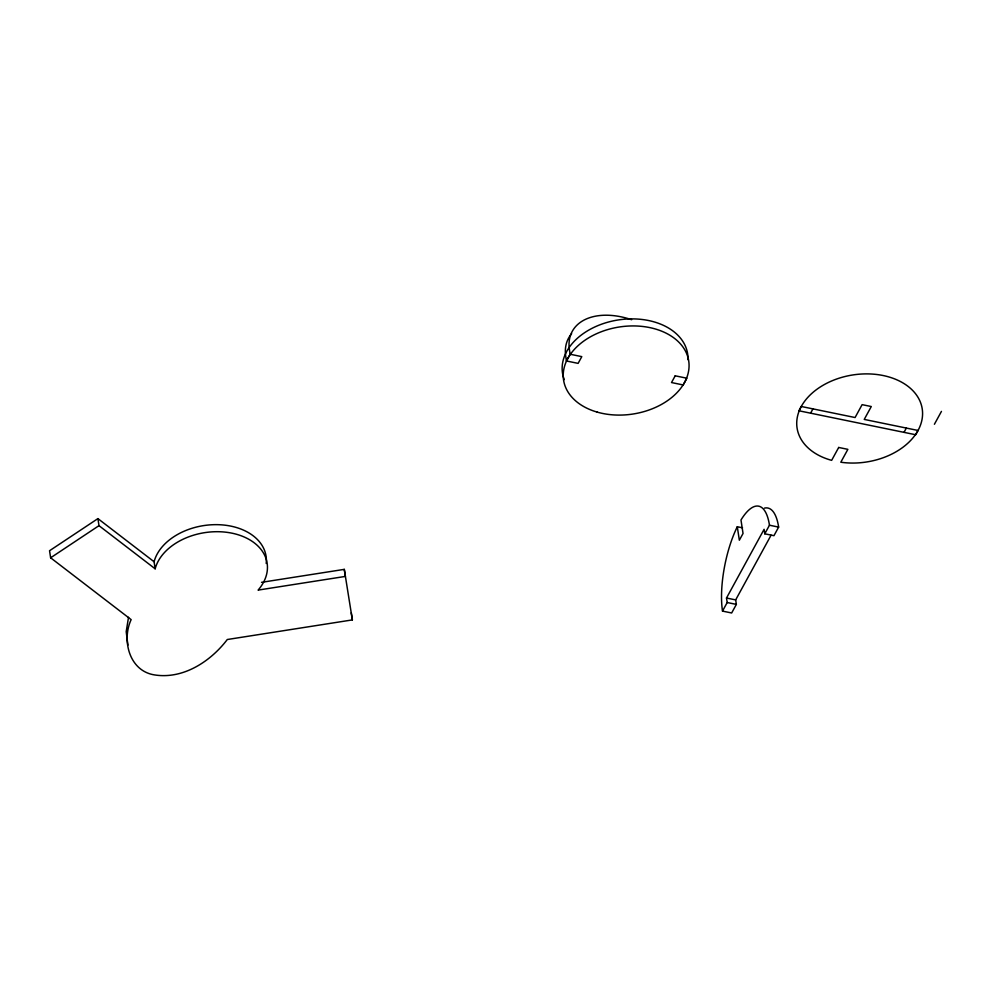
<?xml version="1.0" encoding="UTF-8"?>
<svg xmlns="http://www.w3.org/2000/svg" width="991" height="991" viewBox="0 0 991 991"><rect width="100%" height="100%" fill="white"/><g stroke="black" fill="none" stroke-linecap="round" stroke-linejoin="round"><path stroke-width="1.49" d="M128.52 617.294L126.204 631.663L127.889 645.116M570.122 354.233L581.791 356.636L578.112 363.375L566.431 360.972L570.122 354.233L569.429 349.749A63.3 40.136 28.7 0 1 631.651 319.721M810.601 413.173L812.954 408.887L855.072 417.533L862.12 404.65L871.287 406.533L864.239 419.416L918.025 430.466L915.684 434.752L798.932 410.782L801.273 406.483L812.954 408.887M771.048 535.239L735.669 599.902L736.363 604.399L731.655 612.983L722.501 611.1L727.196 602.516L726.502 598.019L764.098 529.318L764.779 533.802L773.946 535.685L778.641 527.101A63.3 21.344 -78.4 0 0 764.47 508.123M764.779 533.802L769.474 525.218L778.641 527.101M904.003 432.361L906.356 428.062M934.402 424.272L941.45 411.389M261.537 582.336L344.286 569.367L345.376 576.415L258.094 590.103A56.97 39.652 -8.7 0 0 232.067 533.195A56.97 39.652 -8.7 0 0 155.166 568.809L154.088 561.748L97.911 518.615L49.55 550.736L50.628 557.797L131.146 619.623C121.509 640.26 129.288 670.994 154.435 674.896C183.062 679.541 210.588 661.505 227.286 639.517L352.362 619.908L351.285 612.859M50.628 557.797L98.989 525.664L97.911 518.615M722.501 611.1A63.3 21.344 -78.4 0 1 737.292 526.741L742.532 527.807M726.502 598.019L735.669 599.902M727.196 602.516L736.363 604.399M98.989 525.664L155.166 568.809M344.286 569.367L352.362 619.908M737.292 526.741L739.348 540.219L743.039 533.48L740.983 519.99A63.3 21.344 -78.4 0 1 769.474 525.218M566.431 360.972L565.75 356.487A63.3 40.136 28.7 0 1 571.634 333.682M564.251 379.603A63.3 44.05 -8.7 0 1 617.715 320.031A63.3 44.05 -8.7 0 1 687.977 359.683M154.088 561.748A56.97 39.652 -8.7 0 1 217.178 524.66A56.97 39.652 -8.7 0 1 266.207 563.458M675.193 375.812L671.514 382.551L683.183 384.954L686.874 378.215L675.193 375.812M838.696 447.461L831.647 460.344A63.3 44.05 -8.7 0 1 822.158 385.809A63.3 44.05 -8.7 0 1 921.704 406.26A63.3 44.05 -8.7 0 1 840.814 462.227L847.862 449.344L838.696 447.461M597.214 412.12A63.3 44.05 -8.7 0 0 689.005 363.586A63.3 44.05 -8.7 0 0 592.222 335.838A63.3 44.05 -8.7 0 0 597.214 412.12"/></g></svg>
